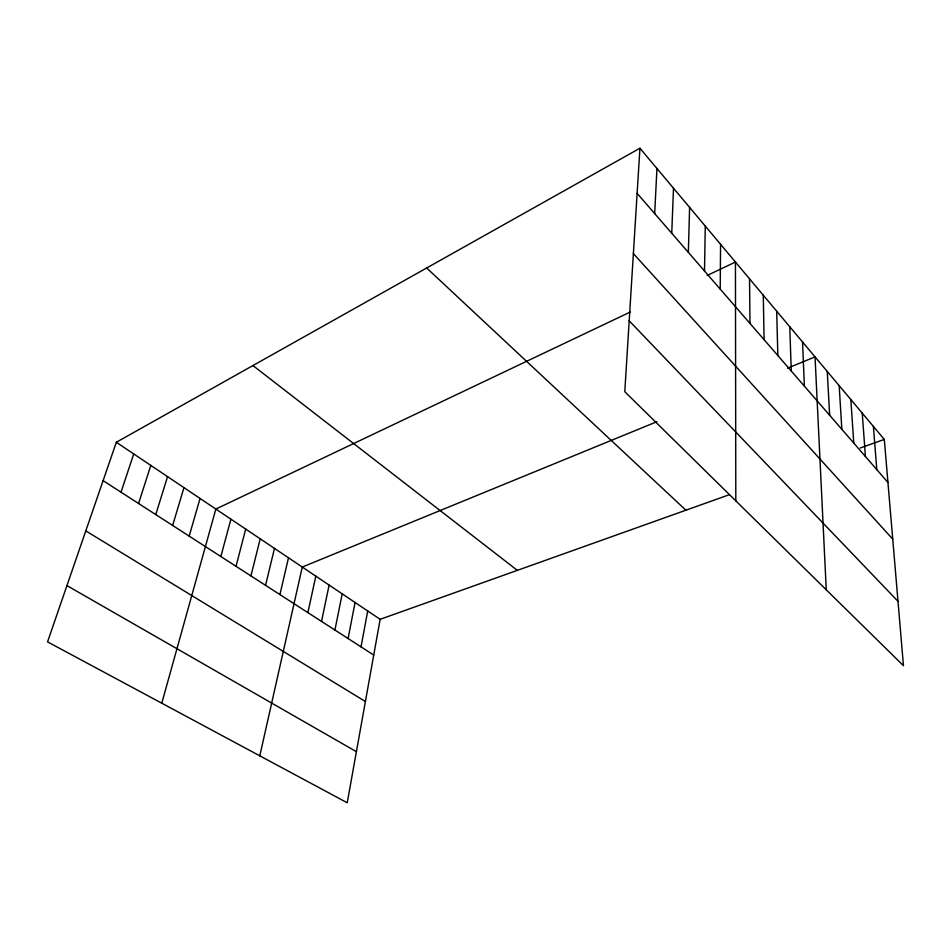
<?xml version="1.0" encoding="UTF-8"?>
<svg xmlns="http://www.w3.org/2000/svg" width="951" height="951" viewBox="0 0 951 951"><rect width="100%" height="100%" fill="white"/><g stroke="black" fill="none" stroke-linecap="round" stroke-linejoin="round"><path stroke-width="1.43" d="M720.216 289.116L720.561 244.3M704.501 271.011L705.285 226.1M688.346 252.395L689.606 207.413M671.751 233.257L673.498 188.215M654.68 213.595L656.951 168.493M639.94 148.225L624.783 391.693L903.45 665.7L884.299 439.421L639.94 148.225L116.331 442.263L47.55 641.866L347.234 802.775L380.15 619.315L729.298 494.722M361.011 646.87L367.716 610.97M348.078 638.525L355.068 602.482M334.918 630.038L342.205 593.84M321.521 621.407L329.117 585.067M307.898 612.634L315.815 576.14M259.801 755.831L302.275 567.046L656.927 421.697M279.915 594.601L288.498 557.809M265.555 585.34L274.482 548.406M250.921 575.914L260.217 538.825M236.026 566.309L245.703 529.077M220.858 556.537L230.915 519.163M161.777 703.193L215.865 509.058L630.287 312.023M189.178 536.126L200.055 498.455M172.642 525.463L183.959 487.649M155.774 514.586L167.542 476.629M138.573 503.495L150.805 465.396M121.015 492.19L133.734 453.948M707.152 275.481L735.444 262.036L735.801 500.856M787.476 368.192L815.043 356.898L826.253 589.786M860.227 448.004L884.299 439.421M66.939 585.602L356.411 751.682M85.792 530.884L365.41 701.517M103.1 480.647L373.743 655.061M116.331 442.263L380.15 619.315M252.942 365.553L517.344 570.362M426.666 267.992L685.909 510.212M629.193 320.82L897.994 601.305M633.378 253.608L892.739 539.122M637.134 193.35L887.937 482.454M873.387 426.417L876.798 469.616M862.236 413.126L865.422 456.492M850.836 399.539L853.772 443.071M839.174 385.654L841.849 429.329M827.251 371.437L829.652 415.266M802.561 342.015L804.368 386.13M789.77 326.775L791.268 371.033M776.682 311.179L777.847 355.555M763.273 295.19L764.093 339.697M749.531 278.821L749.982 323.435"/></g></svg>
